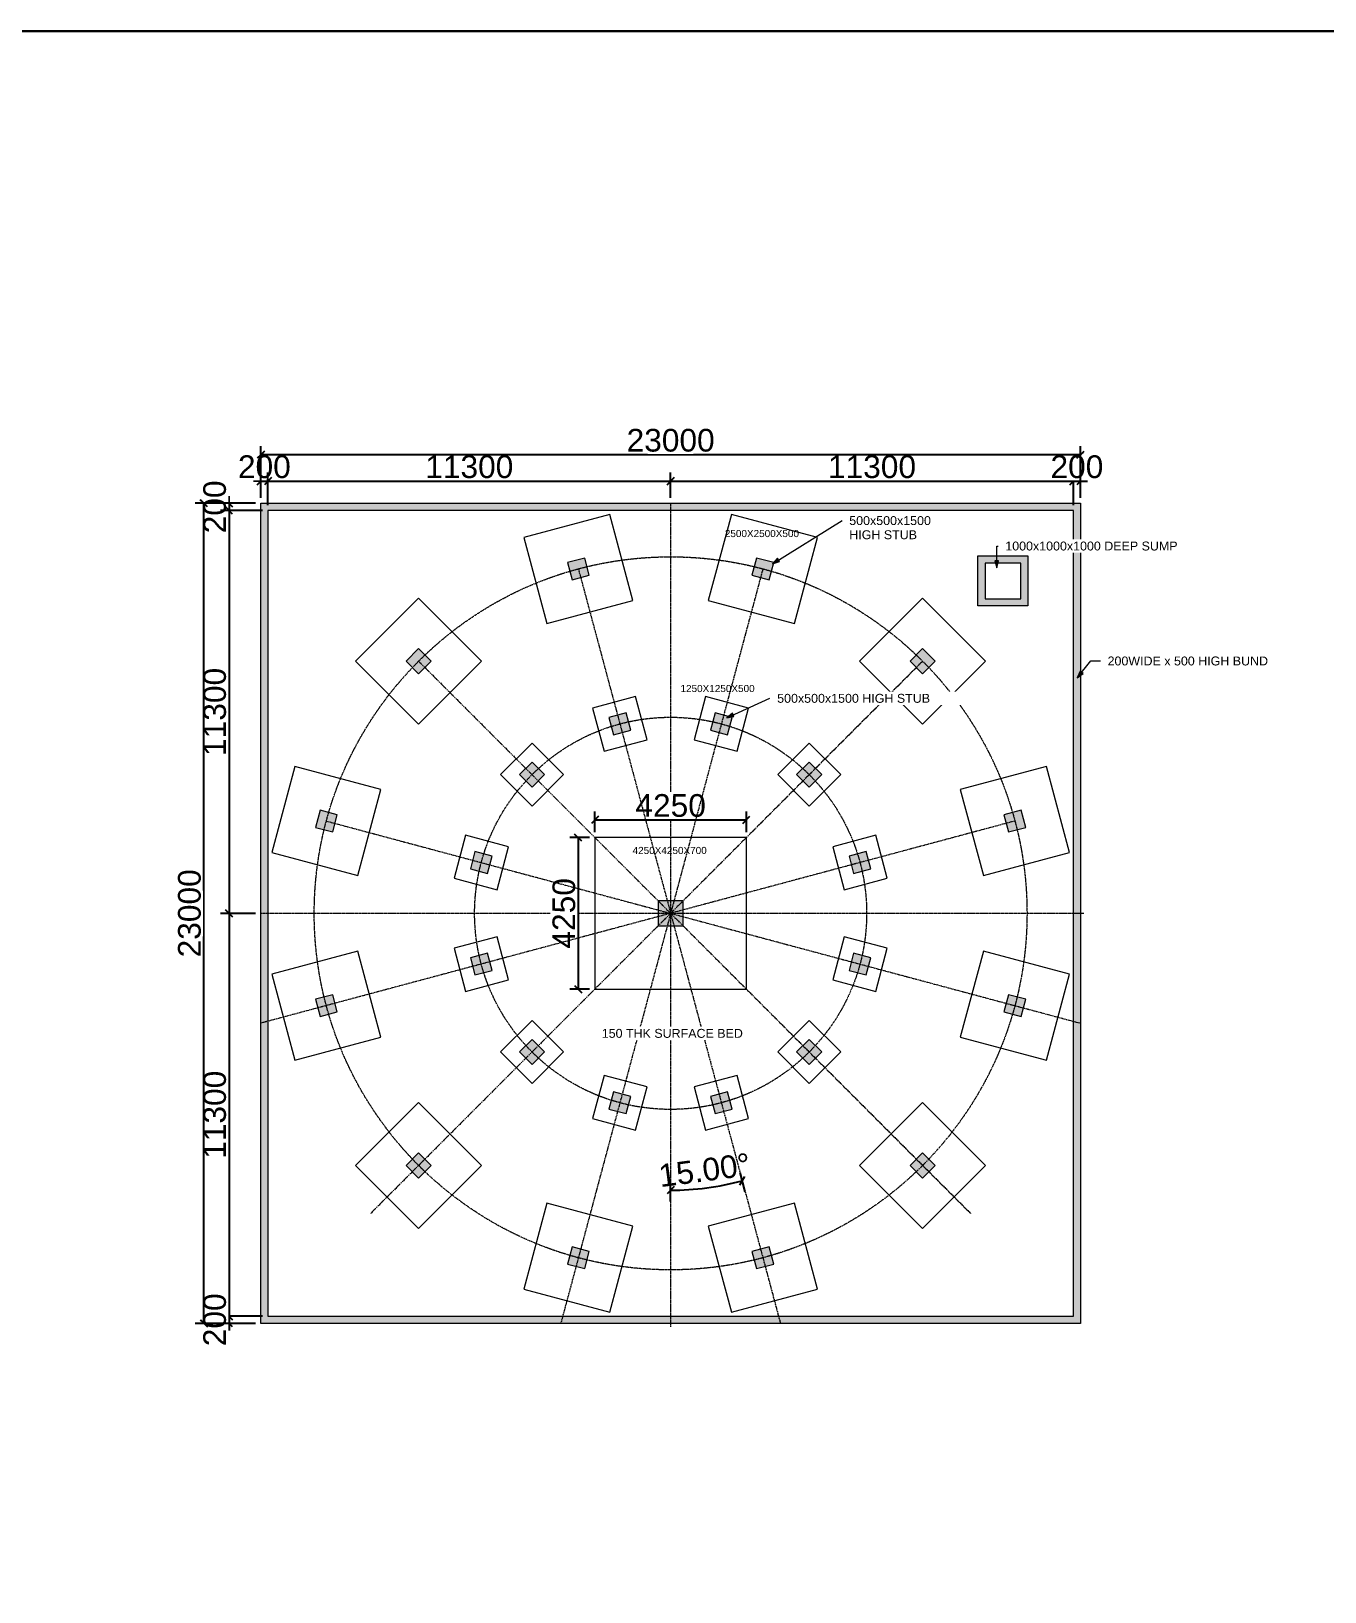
# Model space of a CAD drawing. Header units: millimetres. Extents: x 14826 to 891005, y -311366 to 56117.
# Drawn here: x 661798 to 698095, y -180055 to -136285 of the extents above; entities that cross this region are included whole.
import ezdxf

# ---------------------------------------------------------------- set-up
doc = ezdxf.new("R2010")
doc.units = ezdxf.units.MM
doc.linetypes.add('CENTER', pattern=[50.8, 31.75, -6.35, 6.35, -6.35])
doc.linetypes.add('Dash', pattern=[6.35, 3.175, -3.175])
for name, color, linetype, lineweight in [('A-ANNO-DIMS', 7, 'Continuous', 9), ('A-DETL-CNTR', 7, 'CENTER', 18), ('A-WALL', 7, 'Continuous', 9), ('G-ANNO-TEXT', 7, 'Continuous', 9), ('S-COLS', 7, 'Continuous', 9), ('S-FNDN', 7, 'Continuous', 9), ('S-FNDN-IDEN', 7, 'Continuous', 9)]:
    doc.layers.add(name, color=color, linetype=linetype, lineweight=lineweight)
doc.styles.add('Arial', font='arial.ttf', dxfattribs={"height": 636.361708})
doc.styles.add('Arial_1', font='arial.ttf', dxfattribs={"height": 636.4})
doc.dimstyles.new('Diagonal_-_2_5mm_Arial', dxfattribs={"dimscale": 304.8, "dimtxt": 255.06485, "dimasz": 0.656168, "dimexe": 0.787402, "dimexo": 0.524934, "dimgap": 0.574147, "dimtad": 1, "dimdec": 0, "dimzin": 0, "dimdsep": 46, "dimtxsty": 'Arial', "dimblk1": 'OBLIQUE', "dimblk2": 'OBLIQUE', "dimsah": 1, "dimcen": 0.09, "dimazin": 0, "dimtfac": 1, "dimtdec": 4, "dimtix": 1, "dimtmove": 0, "dimatfit": 3, "dimfxl": 1, "dimtvp": 1, "dimtfill": 1, "dimtolj": 1, "dimtzin": 0, "dimarcsym": 2})
doc.dimstyles.new('Greene_Arch_tick_-_2_5mm_Arial', dxfattribs={"dimscale": 304.8, "dimtxt": 255.06485, "dimasz": 0.656168, "dimexe": 0.787402, "dimexo": 0.492126, "dimgap": 0.246063, "dimtad": 1, "dimdec": 0, "dimzin": 0, "dimdsep": 46, "dimtxsty": 'Arial', "dimblk1": 'OBLIQUE', "dimblk2": 'OBLIQUE', "dimsah": 1, "dimcen": 0.09, "dimazin": 0, "dimtfac": 1, "dimtdec": 4, "dimtix": 1, "dimtmove": 0, "dimatfit": 3, "dimfxl": 1, "dimtvp": 1, "dimtfill": 1, "dimtolj": 1, "dimtzin": 0, "dimarcsym": 2})

# ---------------------------------------------------------------- blocks, each defined once
blk = doc.blocks.new('M_Footing-Rectangular - 4250X4250X700-342359-STAGE 1 CLARIFIER')
at = {"layer": 'S-FNDN'}
for p, q in [((2125, 2125), (-2125, 2125)), ((-2125, 2125), (-2125, -2125)), ((2125, -2125), (2125, 2125)), ((-2125, -2125), (2125, -2125))]:
    blk.add_line(p, q, dxfattribs=at)
blk = doc.blocks.new('M_Footing-Rectangular - 1250X1250X500-343367-STAGE 1 CLARIFIER')
at = {"layer": 'S-FNDN'}
for p, q in [((625, 625), (-625, 625)), ((-625, 625), (-625, -625)), ((625, -625), (625, 625)), ((-625, -625), (625, -625))]:
    blk.add_line(p, q, dxfattribs=at)
blk = doc.blocks.new('M_Footing-Rectangular - 2500X2500X500-330338-STAGE 1 CLARIFIER')
at = {"layer": 'S-FNDN'}
for p, q in [((1250, 1250), (-1250, 1250)), ((-1250, 1250), (-1250, -1250)), ((1250, -1250), (1250, 1250)), ((-1250, -1250), (1250, -1250))]:
    blk.add_line(p, q, dxfattribs=at)
blk = doc.blocks.new('Concrete-Rectangular-Column - 500 x 500mm-344216-STAGE 1 CLARIFIER')
at = {"layer": 'S-COLS', "linetype": 'Dash', "true_color": 0xc0c0c0}
blk.add_hatch(color=9, dxfattribs=at).paths.add_polyline_path([(250, -250), (250, 250), (-250, 250), (-250, -250)])
at = {"layer": 'S-COLS'}
for p, q in [((250, 250), (-250, 250)), ((-250, 250), (-250, -250)), ((250, -250), (250, 250)), ((-250, -250), (250, -250))]:
    blk.add_line(p, q, dxfattribs=at)
blk = doc.blocks.new('Concrete-Rectangular-Column - 700X700-344787-STAGE 1 CLARIFIER')
at = {"layer": 'S-COLS', "linetype": 'Dash', "true_color": 0xc0c0c0}
blk.add_hatch(color=9, dxfattribs=at).paths.add_polyline_path([(-32, -350), (350, -350), (350, 350), (-350, 350), (-350, -350)])
at = {"layer": 'S-COLS'}
for p, q in [((350, 350), (-350, 350)), ((-350, 350), (-350, -350)), ((350, -350), (350, 350)), ((-350, -350), (350, -350))]:
    blk.add_line(p, q, dxfattribs=at)
blk = doc.blocks.new('M_Footing-Rectangular - 1250X1250X500-344885-STAGE 1 CLARIFIER')
at = {"layer": 'S-FNDN'}
for p, q in [((625, 625), (-625, 625)), ((-625, 625), (-625, -625)), ((625, -625), (625, 625)), ((-625, -625), (625, -625))]:
    blk.add_line(p, q, dxfattribs=at)
blk = doc.blocks.new('M_Footing-Rectangular - 2500X2500X500-344887-STAGE 1 CLARIFIER')
at = {"layer": 'S-FNDN'}
for p, q in [((1250, 1250), (-1250, 1250)), ((-1250, 1250), (-1250, -1250)), ((1250, -1250), (1250, 1250)), ((-1250, -1250), (1250, -1250))]:
    blk.add_line(p, q, dxfattribs=at)
blk = doc.blocks.new('Concrete-Rectangular-Column - 500 x 500mm-344888-STAGE 1 CLARIFIER')
at = {"layer": 'S-COLS', "linetype": 'Dash', "true_color": 0xc0c0c0}
blk.add_hatch(color=9, dxfattribs=at).paths.add_polyline_path([(250, -250), (250, 250), (-250, 250), (-250, -250)])
at = {"layer": 'S-COLS'}
for p, q in [((250, 250), (-250, 250)), ((-250, 250), (-250, -250)), ((250, -250), (250, 250)), ((-250, -250), (250, -250))]:
    blk.add_line(p, q, dxfattribs=at)
blk = doc.blocks.new('_Oblique')
at = {"color": 0, "linetype": 'ByBlock', "lineweight": -2}
blk.add_line((-0.5, -0.5), (0.5, 0.5), dxfattribs=at)
blk = doc.blocks.new('*D690')
at = {"layer": 'A-ANNO-DIMS', "color": 0, "lineweight": -2, "transparency": 16777216}
for p, q in [((681832, -168835), (681687, -168294)), ((679740, -169110), (679740, -168550))]:
    blk.add_line(p, q, dxfattribs=at)
blk.add_arc((679740, -161026), 7764, 270, 285, dxfattribs=at)
at = {"layer": 'Defpoints', "color": 0, "transparency": 16777216}
for p in [(679740, -161026), (679740, -169270), (681873, -168989)]:
    blk.add_point(p, dxfattribs=at)
at = {"layer": 'A-ANNO-DIMS', "color": 0, "lineweight": -2, "transparency": 16777216, "xscale": 200, "yscale": 200, "zscale": 200}
for p, rotation in [((681749, -168526), 14.99999999999955), ((679740, -168790), 179.9999999999999)]:
    blk.add_blockref('_Oblique', p, dxfattribs=dict(at, rotation=rotation))
at = {"layer": 'A-ANNO-DIMS', "color": 0, "transparency": 16777216, "insert": (680688, -168228), "char_height": 636.4, "width": 1210.18, "attachment_point": 5, "rotation": 7.5, "style": 'Arial', "bg_fill": 3, "box_fill_scale": 1.1, "bg_fill_color": 256, "bg_fill_true_color": 13158600, "bg_fill_transparency": 0}
blk.add_mtext('\\A1;15.00°', dxfattribs=at)
at = {"layer": 'Defpoints', "color": 0, "transparency": 16777216}
blk.add_point((680416, -168761), dxfattribs=at)
blk = doc.blocks.new('*D695')
at = {"layer": 'A-ANNO-DIMS', "color": 0, "lineweight": -2, "transparency": 16777216}
for p, q in [((668240, -149376), (668240, -148663)), ((668440, -149576), (668440, -148663)), ((668240, -148903), (668040, -148903)), ((668240, -148903), (668440, -148903)), ((668440, -148903), (668640, -148903))]:
    blk.add_line(p, q, dxfattribs=at)
at = {"layer": 'Defpoints', "color": 0, "transparency": 16777216}
for p in [(668240, -149526), (668440, -149726)]:
    blk.add_point(p, dxfattribs=at)
at = {"layer": 'A-ANNO-DIMS', "color": 0, "lineweight": -2, "transparency": 16777216, "xscale": 200, "yscale": 200, "zscale": 200}
blk.add_blockref('_Oblique', (668240, -148903), dxfattribs=at)
at = {"layer": 'A-ANNO-DIMS', "color": 0, "lineweight": -2, "transparency": 16777216, "xscale": 200, "yscale": 200, "zscale": 200, "rotation": 180}
blk.add_blockref('_Oblique', (668440, -148903), dxfattribs=at)
at = {"layer": 'A-ANNO-DIMS', "color": 0, "transparency": 16777216, "insert": (668340, -148503), "char_height": 636.4, "width": 692.21, "attachment_point": 5, "style": 'Arial', "bg_fill": 3, "box_fill_scale": 1.1, "bg_fill_color": 256, "bg_fill_true_color": 13158600, "bg_fill_transparency": 0}
blk.add_mtext('\\A1;200', dxfattribs=at)
at = {"layer": 'Defpoints', "color": 0, "transparency": 16777216}
blk.add_point((668440, -148903), dxfattribs=at)
blk = doc.blocks.new('*D696')
at = {"layer": 'A-ANNO-DIMS', "color": 0, "lineweight": -2, "transparency": 16777216}
for p, q in [((668440, -149576), (668440, -148663)), ((679740, -149375), (679740, -148663)), ((668440, -148903), (679740, -148903))]:
    blk.add_line(p, q, dxfattribs=at)
at = {"layer": 'Defpoints', "color": 0, "transparency": 16777216}
for p in [(679740, -148903), (679740, -149525), (668440, -149726)]:
    blk.add_point(p, dxfattribs=at)
at = {"layer": 'A-ANNO-DIMS', "color": 0, "lineweight": -2, "transparency": 16777216, "xscale": 200, "yscale": 200, "zscale": 200, "rotation": 180}
blk.add_blockref('_Oblique', (668440, -148903), dxfattribs=at)
at = {"layer": 'A-ANNO-DIMS', "color": 0, "lineweight": -2, "transparency": 16777216, "xscale": 200, "yscale": 200, "zscale": 200}
blk.add_blockref('_Oblique', (679740, -148903), dxfattribs=at)
at = {"layer": 'A-ANNO-DIMS', "color": 0, "transparency": 16777216, "insert": (674090, -148503), "char_height": 636.4, "width": 1153.68, "attachment_point": 5, "style": 'Arial', "bg_fill": 3, "box_fill_scale": 1.1, "bg_fill_color": 256, "bg_fill_true_color": 13158600, "bg_fill_transparency": 0}
blk.add_mtext('\\A1;11300', dxfattribs=at)
blk = doc.blocks.new('*D697')
at = {"layer": 'A-ANNO-DIMS', "color": 0, "lineweight": -2, "transparency": 16777216}
for p, q in [((679740, -149375), (679740, -148663)), ((691040, -149576), (691040, -148663)), ((679740, -148903), (691040, -148903))]:
    blk.add_line(p, q, dxfattribs=at)
at = {"layer": 'Defpoints', "color": 0, "transparency": 16777216}
for p in [(691040, -148903), (679740, -149525), (691040, -149726)]:
    blk.add_point(p, dxfattribs=at)
at = {"layer": 'A-ANNO-DIMS', "color": 0, "lineweight": -2, "transparency": 16777216, "xscale": 200, "yscale": 200, "zscale": 200, "rotation": 180}
blk.add_blockref('_Oblique', (679740, -148903), dxfattribs=at)
at = {"layer": 'A-ANNO-DIMS', "color": 0, "lineweight": -2, "transparency": 16777216, "xscale": 200, "yscale": 200, "zscale": 200}
blk.add_blockref('_Oblique', (691040, -148903), dxfattribs=at)
at = {"layer": 'A-ANNO-DIMS', "color": 0, "transparency": 16777216, "insert": (685390, -148503), "char_height": 636.4, "width": 1153.68, "attachment_point": 5, "style": 'Arial', "bg_fill": 3, "box_fill_scale": 1.1, "bg_fill_color": 256, "bg_fill_true_color": 13158600, "bg_fill_transparency": 0}
blk.add_mtext('\\A1;11300', dxfattribs=at)
blk = doc.blocks.new('*D698')
at = {"layer": 'A-ANNO-DIMS', "color": 0, "lineweight": -2, "transparency": 16777216}
for p, q in [((691040, -149576), (691040, -148663)), ((691240, -149376), (691240, -148663)), ((691040, -148903), (690840, -148903)), ((691040, -148903), (691240, -148903)), ((691240, -148903), (691440, -148903))]:
    blk.add_line(p, q, dxfattribs=at)
at = {"layer": 'Defpoints', "color": 0, "transparency": 16777216}
for p in [(691240, -149526), (691040, -149726)]:
    blk.add_point(p, dxfattribs=at)
at = {"layer": 'A-ANNO-DIMS', "color": 0, "lineweight": -2, "transparency": 16777216, "xscale": 200, "yscale": 200, "zscale": 200}
blk.add_blockref('_Oblique', (691040, -148903), dxfattribs=at)
at = {"layer": 'A-ANNO-DIMS', "color": 0, "lineweight": -2, "transparency": 16777216, "xscale": 200, "yscale": 200, "zscale": 200, "rotation": 180}
blk.add_blockref('_Oblique', (691240, -148903), dxfattribs=at)
at = {"layer": 'A-ANNO-DIMS', "color": 0, "transparency": 16777216, "insert": (691140, -148503), "char_height": 636.4, "width": 692.21, "attachment_point": 5, "style": 'Arial', "bg_fill": 3, "box_fill_scale": 1.1, "bg_fill_color": 256, "bg_fill_true_color": 13158600, "bg_fill_transparency": 0}
blk.add_mtext('\\A1;200', dxfattribs=at)
at = {"layer": 'Defpoints', "color": 0, "transparency": 16777216}
blk.add_point((691240, -148903), dxfattribs=at)
blk = doc.blocks.new('*D699')
at = {"layer": 'A-ANNO-DIMS', "color": 0, "lineweight": -2, "transparency": 16777216}
for p, q in [((668240, -149376), (668240, -147921)), ((691240, -149376), (691240, -147921)), ((668240, -148161), (691240, -148161))]:
    blk.add_line(p, q, dxfattribs=at)
at = {"layer": 'Defpoints', "color": 0, "transparency": 16777216}
for p in [(691240, -148161), (668240, -149526), (691240, -149526)]:
    blk.add_point(p, dxfattribs=at)
at = {"layer": 'A-ANNO-DIMS', "color": 0, "lineweight": -2, "transparency": 16777216, "xscale": 200, "yscale": 200, "zscale": 200, "rotation": 180}
blk.add_blockref('_Oblique', (668240, -148161), dxfattribs=at)
at = {"layer": 'A-ANNO-DIMS', "color": 0, "lineweight": -2, "transparency": 16777216, "xscale": 200, "yscale": 200, "zscale": 200}
blk.add_blockref('_Oblique', (691240, -148161), dxfattribs=at)
at = {"layer": 'A-ANNO-DIMS', "color": 0, "transparency": 16777216, "insert": (679740, -147761), "char_height": 636.4, "width": 1153.68, "attachment_point": 5, "style": 'Arial', "bg_fill": 3, "box_fill_scale": 1.1, "bg_fill_color": 256, "bg_fill_true_color": 13158600, "bg_fill_transparency": 0}
blk.add_mtext('\\A1;23000', dxfattribs=at)
blk = doc.blocks.new('*D700')
at = {"layer": 'A-ANNO-DIMS', "color": 0, "lineweight": -2, "transparency": 16777216}
for p, q in [((677615, -158751), (677615, -158165)), ((677615, -158405), (681865, -158405)), ((681865, -158751), (681865, -158165))]:
    blk.add_line(p, q, dxfattribs=at)
at = {"layer": 'Defpoints', "color": 0, "transparency": 16777216}
for p in [(681865, -158405), (677615, -158901), (681865, -158901)]:
    blk.add_point(p, dxfattribs=at)
at = {"layer": 'A-ANNO-DIMS', "color": 0, "lineweight": -2, "transparency": 16777216, "xscale": 200, "yscale": 200, "zscale": 200, "rotation": 180}
blk.add_blockref('_Oblique', (677615, -158405), dxfattribs=at)
at = {"layer": 'A-ANNO-DIMS', "color": 0, "lineweight": -2, "transparency": 16777216, "xscale": 200, "yscale": 200, "zscale": 200}
blk.add_blockref('_Oblique', (681865, -158405), dxfattribs=at)
at = {"layer": 'A-ANNO-DIMS', "color": 0, "transparency": 16777216, "insert": (679740, -158005), "char_height": 636.4, "width": 922.94, "attachment_point": 5, "style": 'Arial', "bg_fill": 3, "box_fill_scale": 1.1, "bg_fill_color": 256, "bg_fill_true_color": 13158600, "bg_fill_transparency": 0}
blk.add_mtext('\\A1;4250', dxfattribs=at)
blk = doc.blocks.new('*D701')
at = {"layer": 'A-ANNO-DIMS', "color": 0, "lineweight": -2, "transparency": 16777216}
for p, q in [((677465, -158901), (676907, -158901)), ((677147, -158901), (677147, -163151)), ((677465, -163151), (676907, -163151))]:
    blk.add_line(p, q, dxfattribs=at)
at = {"layer": 'Defpoints', "color": 0, "transparency": 16777216}
for p in [(677615, -158901), (677147, -163151), (677615, -163151)]:
    blk.add_point(p, dxfattribs=at)
at = {"layer": 'A-ANNO-DIMS', "color": 0, "lineweight": -2, "transparency": 16777216, "xscale": 200, "yscale": 200, "zscale": 200}
for p, rotation in [((677147, -158901), 90), ((677147, -163151), 270)]:
    blk.add_blockref('_Oblique', p, dxfattribs=dict(at, rotation=rotation))
at = {"layer": 'A-ANNO-DIMS', "color": 0, "transparency": 16777216, "insert": (676747, -161026), "char_height": 636.4, "width": 922.94, "attachment_point": 5, "rotation": 90, "style": 'Arial', "bg_fill": 3, "box_fill_scale": 1.1, "bg_fill_color": 256, "bg_fill_true_color": 13158600, "bg_fill_transparency": 0}
blk.add_mtext('\\A1;4250', dxfattribs=at)
blk = doc.blocks.new('*D704')
at = {"layer": 'A-ANNO-DIMS', "color": 0, "lineweight": -2, "transparency": 16777216}
for p, q in [((668090, -149526), (667108, -149526)), ((667348, -149526), (667348, -149326)), ((667348, -149526), (667348, -149726)), ((668290, -149726), (667108, -149726)), ((667348, -149726), (667348, -149926))]:
    blk.add_line(p, q, dxfattribs=at)
at = {"layer": 'Defpoints', "color": 0, "transparency": 16777216}
for p in [(668240, -149526), (668440, -149726)]:
    blk.add_point(p, dxfattribs=at)
at = {"layer": 'A-ANNO-DIMS', "color": 0, "lineweight": -2, "transparency": 16777216, "xscale": 200, "yscale": 200, "zscale": 200}
for p, rotation in [((667348, -149526), 270), ((667348, -149726), 90)]:
    blk.add_blockref('_Oblique', p, dxfattribs=dict(at, rotation=rotation))
at = {"layer": 'A-ANNO-DIMS', "color": 0, "transparency": 16777216, "insert": (666948, -149626), "char_height": 636.4, "width": 692.21, "attachment_point": 5, "rotation": 90, "style": 'Arial', "bg_fill": 3, "box_fill_scale": 1.1, "bg_fill_color": 256, "bg_fill_true_color": 13158600, "bg_fill_transparency": 0}
blk.add_mtext('\\A1;200', dxfattribs=at)
at = {"layer": 'Defpoints', "color": 0, "transparency": 16777216}
blk.add_point((667348, -149726), dxfattribs=at)
blk = doc.blocks.new('*D705')
at = {"layer": 'A-ANNO-DIMS', "color": 0, "lineweight": -2, "transparency": 16777216}
for p, q in [((668290, -149726), (667108, -149726)), ((667348, -149726), (667348, -161026)), ((668088, -161026), (667108, -161026))]:
    blk.add_line(p, q, dxfattribs=at)
at = {"layer": 'Defpoints', "color": 0, "transparency": 16777216}
for p in [(668440, -149726), (667348, -161026), (668238, -161026)]:
    blk.add_point(p, dxfattribs=at)
at = {"layer": 'A-ANNO-DIMS', "color": 0, "lineweight": -2, "transparency": 16777216, "xscale": 200, "yscale": 200, "zscale": 200}
for p, rotation in [((667348, -149726), 90), ((667348, -161026), 270)]:
    blk.add_blockref('_Oblique', p, dxfattribs=dict(at, rotation=rotation))
at = {"layer": 'A-ANNO-DIMS', "color": 0, "transparency": 16777216, "insert": (666948, -155376), "char_height": 636.4, "width": 1153.68, "attachment_point": 5, "rotation": 90, "style": 'Arial', "bg_fill": 3, "box_fill_scale": 1.1, "bg_fill_color": 256, "bg_fill_true_color": 13158600, "bg_fill_transparency": 0}
blk.add_mtext('\\A1;11300', dxfattribs=at)
blk = doc.blocks.new('*D706')
at = {"layer": 'A-ANNO-DIMS', "color": 0, "lineweight": -2, "transparency": 16777216}
for p, q in [((668088, -161026), (667108, -161026)), ((667348, -161026), (667348, -172326)), ((668290, -172326), (667108, -172326))]:
    blk.add_line(p, q, dxfattribs=at)
at = {"layer": 'Defpoints', "color": 0, "transparency": 16777216}
for p in [(668238, -161026), (667348, -172326), (668440, -172326)]:
    blk.add_point(p, dxfattribs=at)
at = {"layer": 'A-ANNO-DIMS', "color": 0, "lineweight": -2, "transparency": 16777216, "xscale": 200, "yscale": 200, "zscale": 200}
for p, rotation in [((667348, -161026), 90), ((667348, -172326), 270)]:
    blk.add_blockref('_Oblique', p, dxfattribs=dict(at, rotation=rotation))
at = {"layer": 'A-ANNO-DIMS', "color": 0, "transparency": 16777216, "insert": (666948, -166676), "char_height": 636.4, "width": 1153.68, "attachment_point": 5, "rotation": 90, "style": 'Arial', "bg_fill": 3, "box_fill_scale": 1.1, "bg_fill_color": 256, "bg_fill_true_color": 13158600, "bg_fill_transparency": 0}
blk.add_mtext('\\A1;11300', dxfattribs=at)
blk = doc.blocks.new('*D707')
at = {"layer": 'A-ANNO-DIMS', "color": 0, "lineweight": -2, "transparency": 16777216}
for p, q in [((668290, -172326), (667108, -172326)), ((667348, -172326), (667348, -172126)), ((667348, -172326), (667348, -172526)), ((668090, -172526), (667108, -172526)), ((667348, -172526), (667348, -172726))]:
    blk.add_line(p, q, dxfattribs=at)
at = {"layer": 'Defpoints', "color": 0, "transparency": 16777216}
for p in [(668440, -172326), (668240, -172526)]:
    blk.add_point(p, dxfattribs=at)
at = {"layer": 'A-ANNO-DIMS', "color": 0, "lineweight": -2, "transparency": 16777216, "xscale": 200, "yscale": 200, "zscale": 200}
for p, rotation in [((667348, -172326), 270), ((667348, -172526), 90)]:
    blk.add_blockref('_Oblique', p, dxfattribs=dict(at, rotation=rotation))
at = {"layer": 'A-ANNO-DIMS', "color": 0, "transparency": 16777216, "insert": (666948, -172426), "char_height": 636.4, "width": 692.21, "attachment_point": 5, "rotation": 90, "style": 'Arial', "bg_fill": 3, "box_fill_scale": 1.1, "bg_fill_color": 256, "bg_fill_true_color": 13158600, "bg_fill_transparency": 0}
blk.add_mtext('\\A1;200', dxfattribs=at)
at = {"layer": 'Defpoints', "color": 0, "transparency": 16777216}
blk.add_point((667348, -172526), dxfattribs=at)
blk = doc.blocks.new('*D708')
at = {"layer": 'A-ANNO-DIMS', "color": 0, "lineweight": -2, "transparency": 16777216}
for p, q in [((668090, -149526), (666401, -149526)), ((666641, -172526), (666641, -149526)), ((668090, -172526), (666401, -172526))]:
    blk.add_line(p, q, dxfattribs=at)
at = {"layer": 'Defpoints', "color": 0, "transparency": 16777216}
for p in [(666641, -149526), (668240, -149526), (668240, -172526)]:
    blk.add_point(p, dxfattribs=at)
at = {"layer": 'A-ANNO-DIMS', "color": 0, "lineweight": -2, "transparency": 16777216, "xscale": 200, "yscale": 200, "zscale": 200}
for p, rotation in [((666641, -149526), 90), ((666641, -172526), 270)]:
    blk.add_blockref('_Oblique', p, dxfattribs=dict(at, rotation=rotation))
at = {"layer": 'A-ANNO-DIMS', "color": 0, "transparency": 16777216, "insert": (666240, -161026), "char_height": 636.4, "width": 1153.68, "attachment_point": 5, "rotation": 90, "style": 'Arial', "bg_fill": 3, "box_fill_scale": 1.1, "bg_fill_color": 256, "bg_fill_true_color": 13158600, "bg_fill_transparency": 0}
blk.add_mtext('\\A1;23000', dxfattribs=at)

msp = doc.modelspace()

# ---------------------------------------------------------------- hatches: boundary and pattern name
at = {"layer": 'A-WALL', "true_color": 0xc0c0c0}
for points in [[(668439.58188, -172325.63366), (668439.58188, -149525.63366), (668239.58188, -149525.63366), (668239.58188, -172325.63366)], [(691039.58188, -149725.63366), (691039.58188, -149525.63366), (668439.58188, -149525.63366), (668439.58188, -149725.63366), (679707.92501, -149725.63366)], [(691239.58188, -172525.63366), (691239.58188, -149525.63366), (691039.58188, -149525.63366), (691039.58188, -172525.63366)], [(688564.30097, -152400.63366), (688564.30097, -151000.63366), (688364.30097, -151000.63366), (688364.30097, -152400.63366)], [(689564.30097, -151200.63366), (689764.30097, -151200.63366), (689764.30097, -151000.63366), (688564.30097, -151000.63366), (688564.30097, -151200.63366)], [(689564.30097, -152200.63366), (689764.30097, -152200.63366), (689764.30097, -151200.63366), (689564.30097, -151200.63366)], [(689764.30097, -152400.63366), (689764.30097, -152200.63366), (688564.30097, -152200.63366), (688564.30097, -152400.63366)], [(691039.58188, -172525.63366), (691039.58188, -172325.63366), (668239.58188, -172325.63366), (668239.58188, -172525.63366), (679707.92501, -172525.63366)]]:
    msp.add_hatch(color=9, dxfattribs=at).paths.add_polyline_path(points)
at = {"layer": 'G-ANNO-TEXT'}
for points in [[(682599.81361, -151218.75277), (682798.02719, -151158.89254), (682741.54149, -151067.8055)], [(688890.23709, -151334.79813), (688943.82693, -151134.79813), (688836.64725, -151134.79813)], [(691146.07746, -154424.67727), (691313.22646, -154302.47627), (691229.73224, -154235.2736)], [(681313.18423, -155541.25026), (681517.56146, -155508.05655), (681473.58325, -155410.31506)]]:
    msp.add_hatch(color=256, dxfattribs=at).paths.add_polyline_path(points)

# ---------------------------------------------------------------- linework, layer by layer
at = {"color": 1}
for points in [[(760723.59509, -48744.0032), (630442.32963, -48744.0032), (630442.32963, -136284.53271), (760723.59509, -136284.53271)], [(760723.59509, -136284.53271), (630442.32963, -136284.53271), (630442.32963, -223825.06223), (760723.59509, -223825.06223)]]:
    msp.add_lwpolyline(points, close=True, dxfattribs=at)
at = {"layer": 'A-DETL-CNTR'}
for p, q in [((679739.58188, -149524.53156), (679739.58188, -172624.53156)), ((682327.77233, -151366.3754), (676659.63524, -172520.15099)), ((677151.39143, -151366.3754), (682819.52852, -172520.15099)), ((686810.64969, -153954.56585), (671325.01119, -169440.20436)), ((672668.51407, -153954.56585), (688154.15258, -169440.20436)), ((689398.84014, -158437.44321), (668245.06455, -164105.5803)), ((670080.32362, -158437.44321), (691234.09921, -164105.5803)), ((668238.47978, -161025.63366), (691338.47978, -161025.63366))]:
    msp.add_line(p, q, dxfattribs=at)
for radius in [10000, 5500]:
    msp.add_circle((679739.58188, -161025.63366), radius, dxfattribs=at)
at = {"layer": 'A-WALL'}
for p, q in [((668239.58188, -172525.63366), (668239.58188, -149525.63366)), ((668239.58188, -149525.63366), (691239.58188, -149525.63366)), ((691239.58188, -149525.63366), (691239.58188, -172525.63366)), ((668439.58188, -149725.63366), (668439.58188, -172325.63366)), ((691039.58188, -149725.63366), (668439.58188, -149725.63366)), ((691039.58188, -172325.63366), (691039.58188, -149725.63366)), ((688364.30097, -151000.63366), (689764.30097, -151000.63366)), ((688364.30097, -152400.63366), (688364.30097, -151000.63366)), ((689764.30097, -151000.63366), (689764.30097, -152400.63366)), ((689564.30097, -151200.63366), (688564.30097, -151200.63366)), ((688564.30097, -151200.63366), (688564.30097, -152200.63366)), ((689564.30097, -152200.63366), (689564.30097, -151200.63366)), ((688564.30097, -152200.63366), (689564.30097, -152200.63366)), ((689764.30097, -152400.63366), (688364.30097, -152400.63366)), ((668439.58188, -172325.63366), (691039.58188, -172325.63366)), ((691239.58188, -172525.63366), (668239.58188, -172525.63366))]:
    msp.add_line(p, q, dxfattribs=at)
at = {"layer": 'G-ANNO-TEXT'}
for p, q in [((682599.81361, -151218.75277), (684548.6603, -150010.21677)), ((688890.23709, -150723.52217), (688927.06608, -150723.52217)), ((688890.23709, -151334.79813), (688890.23709, -150723.52217)), ((682741.54149, -151067.8055), (682599.81361, -151218.75277)), ((682599.81361, -151218.75277), (682798.02719, -151158.89254)), ((682798.02719, -151158.89254), (682741.54149, -151067.8055)), ((688943.82693, -151134.79813), (688836.64725, -151134.79813)), ((688836.64725, -151134.79813), (688890.23709, -151334.79813)), ((688890.23709, -151334.79813), (688943.82693, -151134.79813)), ((691146.07746, -154424.67727), (691529.87555, -153947.83723)), ((691529.87555, -153947.83723), (691797.37118, -153947.83723)), ((691229.73224, -154235.2736), (691146.07746, -154424.67727)), ((691146.07746, -154424.67727), (691313.22646, -154302.47627)), ((691313.22646, -154302.47627), (691229.73224, -154235.2736)), ((681313.18423, -155541.25026), (682526.53892, -154995.30847)), ((681473.58325, -155410.31506), (681313.18423, -155541.25026)), ((681313.18423, -155541.25026), (681517.56146, -155508.05655)), ((681517.56146, -155508.05655), (681473.58325, -155410.31506))]:
    msp.add_line(p, q, dxfattribs=at)

# ---------------------------------------------------------------- block references
at = {"layer": 'S-COLS'}
for name, p, rotation in [('Concrete-Rectangular-Column - 500 x 500mm-344888-STAGE 1 CLARIFIER', (677151.39143, -151366.3754), 14.99999999999948), ('Concrete-Rectangular-Column - 500 x 500mm-344216-STAGE 1 CLARIFIER', (682327.77233, -151366.3754), 165.0000000000005), ('Concrete-Rectangular-Column - 500 x 500mm-344216-STAGE 1 CLARIFIER', (672668.51407, -153954.56585), 225.0000000000003), ('Concrete-Rectangular-Column - 500 x 500mm-344888-STAGE 1 CLARIFIER', (686810.64969, -153954.56585), 314.9999999999997), ('Concrete-Rectangular-Column - 500 x 500mm-344888-STAGE 1 CLARIFIER', (678316.07713, -155713.04161), 105.0000000000028), ('Concrete-Rectangular-Column - 500 x 500mm-344216-STAGE 1 CLARIFIER', (681163.08663, -155713.04161), 74.9999999999972), ('Concrete-Rectangular-Column - 500 x 500mm-344216-STAGE 1 CLARIFIER', (675850.49459, -157136.54636), 134.9999999999971), ('Concrete-Rectangular-Column - 500 x 500mm-344888-STAGE 1 CLARIFIER', (683628.66918, -157136.54636), 45.00000000000292), ('Concrete-Rectangular-Column - 500 x 500mm-344888-STAGE 1 CLARIFIER', (670080.32362, -158437.44321), 74.99999999999979), ('Concrete-Rectangular-Column - 500 x 500mm-344216-STAGE 1 CLARIFIER', (689398.84014, -158437.44321), 105.0000000000001), ('Concrete-Rectangular-Column - 500 x 500mm-344888-STAGE 1 CLARIFIER', (674426.98984, -159602.12891), 165.0000000000031), ('Concrete-Rectangular-Column - 500 x 500mm-344216-STAGE 1 CLARIFIER', (685052.17393, -159602.12891), 14.99999999999685), ('Concrete-Rectangular-Column - 500 x 500mm-344216-STAGE 1 CLARIFIER', (674426.98984, -162449.13841), 194.9999999999972), ('Concrete-Rectangular-Column - 500 x 500mm-344888-STAGE 1 CLARIFIER', (685052.17393, -162449.13841), 345.0000000000035), ('Concrete-Rectangular-Column - 500 x 500mm-344216-STAGE 1 CLARIFIER', (670080.32362, -163613.82411), 285.0000000000006), ('Concrete-Rectangular-Column - 500 x 500mm-344888-STAGE 1 CLARIFIER', (689398.84014, -163613.82411), 255.0000000000002), ('Concrete-Rectangular-Column - 500 x 500mm-344888-STAGE 1 CLARIFIER', (675850.49459, -164914.72096), 225.0000000000026), ('Concrete-Rectangular-Column - 500 x 500mm-344216-STAGE 1 CLARIFIER', (683628.66918, -164914.72096), 314.9999999999967), ('Concrete-Rectangular-Column - 500 x 500mm-344216-STAGE 1 CLARIFIER', (678316.07713, -166338.2257), 254.9999999999976), ('Concrete-Rectangular-Column - 500 x 500mm-344888-STAGE 1 CLARIFIER', (681163.08663, -166338.2257), 285.0000000000024), ('Concrete-Rectangular-Column - 500 x 500mm-344888-STAGE 1 CLARIFIER', (672668.51407, -168096.70147), 134.9999999999992), ('Concrete-Rectangular-Column - 500 x 500mm-344216-STAGE 1 CLARIFIER', (686810.64969, -168096.70147), 44.99999999999995), ('Concrete-Rectangular-Column - 500 x 500mm-344216-STAGE 1 CLARIFIER', (677151.39143, -170684.89192), 345.000000000001), ('Concrete-Rectangular-Column - 500 x 500mm-344888-STAGE 1 CLARIFIER', (682327.77233, -170684.89192), 194.999999999999)]:
    msp.add_blockref(name, p, dxfattribs=dict(at, rotation=rotation))
msp.add_blockref('Concrete-Rectangular-Column - 700X700-344787-STAGE 1 CLARIFIER', (679739.58188, -161025.63366), dxfattribs=at)
at = {"layer": 'S-FNDN'}
for name, p, rotation in [('M_Footing-Rectangular - 2500X2500X500-344887-STAGE 1 CLARIFIER', (677151.39143, -151366.3754), 14.99999999999948), ('M_Footing-Rectangular - 2500X2500X500-330338-STAGE 1 CLARIFIER', (682327.77233, -151366.3754), 165.0000000000005), ('M_Footing-Rectangular - 2500X2500X500-330338-STAGE 1 CLARIFIER', (672668.51407, -153954.56585), 225.0000000000003), ('M_Footing-Rectangular - 2500X2500X500-344887-STAGE 1 CLARIFIER', (686810.64969, -153954.56585), 314.9999999999997), ('M_Footing-Rectangular - 1250X1250X500-344885-STAGE 1 CLARIFIER', (678316.07713, -155713.04161), 14.99999999999948), ('M_Footing-Rectangular - 1250X1250X500-343367-STAGE 1 CLARIFIER', (681163.08663, -155713.04161), 165.0000000000005), ('M_Footing-Rectangular - 1250X1250X500-343367-STAGE 1 CLARIFIER', (675850.49459, -157136.54636), 225.0000000000003), ('M_Footing-Rectangular - 1250X1250X500-344885-STAGE 1 CLARIFIER', (683628.66918, -157136.54636), 314.9999999999997), ('M_Footing-Rectangular - 2500X2500X500-344887-STAGE 1 CLARIFIER', (670080.32362, -158437.44321), 74.99999999999979), ('M_Footing-Rectangular - 2500X2500X500-330338-STAGE 1 CLARIFIER', (689398.84014, -158437.44321), 105.0000000000001), ('M_Footing-Rectangular - 1250X1250X500-344885-STAGE 1 CLARIFIER', (674426.98984, -159602.12891), 74.99999999999979), ('M_Footing-Rectangular - 1250X1250X500-343367-STAGE 1 CLARIFIER', (685052.17393, -159602.12891), 105.0000000000001), ('M_Footing-Rectangular - 1250X1250X500-343367-STAGE 1 CLARIFIER', (674426.98984, -162449.13841), 285.0000000000006), ('M_Footing-Rectangular - 1250X1250X500-344885-STAGE 1 CLARIFIER', (685052.17393, -162449.13841), 255.0000000000002), ('M_Footing-Rectangular - 2500X2500X500-330338-STAGE 1 CLARIFIER', (670080.32362, -163613.82411), 285.0000000000006), ('M_Footing-Rectangular - 2500X2500X500-344887-STAGE 1 CLARIFIER', (689398.84014, -163613.82411), 255.0000000000002), ('M_Footing-Rectangular - 1250X1250X500-344885-STAGE 1 CLARIFIER', (675850.49459, -164914.72096), 134.9999999999992), ('M_Footing-Rectangular - 1250X1250X500-343367-STAGE 1 CLARIFIER', (683628.66918, -164914.72096), 44.99999999999995), ('M_Footing-Rectangular - 1250X1250X500-343367-STAGE 1 CLARIFIER', (678316.07713, -166338.2257), 345.000000000001), ('M_Footing-Rectangular - 1250X1250X500-344885-STAGE 1 CLARIFIER', (681163.08663, -166338.2257), 194.999999999999), ('M_Footing-Rectangular - 2500X2500X500-344887-STAGE 1 CLARIFIER', (672668.51407, -168096.70147), 134.9999999999992), ('M_Footing-Rectangular - 2500X2500X500-330338-STAGE 1 CLARIFIER', (686810.64969, -168096.70147), 44.99999999999995), ('M_Footing-Rectangular - 2500X2500X500-330338-STAGE 1 CLARIFIER', (677151.39143, -170684.89192), 345.000000000001), ('M_Footing-Rectangular - 2500X2500X500-344887-STAGE 1 CLARIFIER', (682327.77233, -170684.89192), 194.999999999999)]:
    msp.add_blockref(name, p, dxfattribs=dict(at, rotation=rotation))
msp.add_blockref('M_Footing-Rectangular - 4250X4250X700-342359-STAGE 1 CLARIFIER', (679739.58188, -161025.63366), dxfattribs=at)

# ---------------------------------------------------------------- texts
at = {"layer": 'S-FNDN-IDEN', "char_height": 200, "width": 2581.43375, "attachment_point": 1, "style": 'Arial_1'}
for s, insert in [('2500X2500X500', (681260.2135, -150273.21695)), ('1250X1250X500', (680015.93113, -154619.88317)), ('4250X4250X700', (678671.55246, -159162.39196))]:
    msp.add_mtext(s, dxfattribs=dict(at, insert=insert))

# ---------------------------------------------------------------- next in the draw order: texts
at = {"layer": 'G-ANNO-TEXT', "char_height": 250, "attachment_point": 1, "style": 'Arial', "bg_fill": 3, "box_fill_scale": 1.25, "bg_fill_color": 256, "bg_fill_true_color": 13158600, "bg_fill_transparency": 0}
for s, insert, width in [('1000x1000x1000 DEEP SUMP', (689130.26608, -150598.52217), 5804.2175), ('200WIDE x 500 HIGH BUND', (692000.57118, -153822.83723), 5459.491875), ('500x500x1500 HIGH STUB', (682729.73892, -154870.30847), 5170.884375)]:
    msp.add_mtext(s, dxfattribs=dict(at, insert=insert, width=width))

# ---------------------------------------------------------------- next in the draw order: dimensions: what is measured, and where the dimension line sits
at = {"layer": 'A-ANNO-DIMS'}
for base, p1, p2, override, picture, middle in [((668439.58188, -148903.3444), (668239.58188, -149525.63366), (668439.58188, -149725.63366), {"dimpost": '<>', "dimfxl": 282.842712}, '*D695', (668339.58188, -148503.4353)), ((681864.58188, -158405.15773), (677614.58188, -158900.63366), (681864.58188, -158900.63366), {"dimpost": '<>', "dimfxl": 4250}, '*D700', (679739.58188, -158005.24864))]:
    dim = msp.add_linear_dim(base=base, p1=p1, p2=p2, dimstyle='Greene_Arch_tick_-_2_5mm_Arial', override=override, dxfattribs=at)
    dim.commit()
    dim.dimension.update_dxf_attribs({"geometry": picture, "text_midpoint": middle})
dim = msp.add_angular_dim_3p(base=(680416.29754, -168760.52907), center=(679739.58188, -161025.63366), p1=(679739.58188, -169270.07511), p2=(681873.40035, -168989.15258), dimstyle='Diagonal_-_2_5mm_Arial', override={"dimpost": '<>', "dimfxl": 2152.2311}, dxfattribs=at)
dim.commit()
dim.dimension.update_dxf_attribs({"geometry": '*D690', "text_midpoint": (680687.79363, -168228.01693)})

# ---------------------------------------------------------------- next in the draw order: texts
at = {"layer": 'G-ANNO-TEXT', "insert": (677807.54582, -164267.22612), "char_height": 250, "width": 4786.074375, "attachment_point": 1, "style": 'Arial', "bg_fill": 3, "box_fill_scale": 1.25, "bg_fill_color": 256, "bg_fill_true_color": 13158600, "bg_fill_transparency": 0}
msp.add_mtext('150 THK SURFACE BED', dxfattribs=at)

# ---------------------------------------------------------------- next in the draw order: dimensions: what is measured, and where the dimension line sits
at = {"layer": 'A-ANNO-DIMS'}
dim = msp.add_linear_dim(base=(679739.58188, -148903.3444), p1=(668439.58188, -149725.63366), p2=(679739.58188, -149524.53156), dimstyle='Greene_Arch_tick_-_2_5mm_Arial', override={"dimpost": '<>', "dimfxl": 11301.78933}, dxfattribs=at)
dim.commit()
dim.dimension.update_dxf_attribs({"geometry": '*D696', "text_midpoint": (674089.58188, -148503.21826)})
dim = msp.add_linear_dim(base=(677146.86038, -163150.63366), p1=(677614.58188, -158900.63366), p2=(677614.58188, -163150.63366), angle=90, dimstyle='Greene_Arch_tick_-_2_5mm_Arial', override={"dimpost": '<>', "dimfxl": 4250}, dxfattribs=at)
dim.commit()
dim.dimension.update_dxf_attribs({"geometry": '*D701', "text_midpoint": (676746.95128, -161025.63366)})

# ---------------------------------------------------------------- next in the draw order: dimensions: what is measured, and where the dimension line sits
dim = msp.add_linear_dim(base=(691039.58188, -148903.3444), p1=(679739.58188, -149524.53156), p2=(691039.58188, -149725.63366), dimstyle='Greene_Arch_tick_-_2_5mm_Arial', override={"dimpost": '<>', "dimfxl": 11301.78933}, dxfattribs=at)
dim.commit()
dim.dimension.update_dxf_attribs({"geometry": '*D697', "text_midpoint": (685389.58188, -148503.21826)})

# ---------------------------------------------------------------- next in the draw order: texts
at = {"layer": 'G-ANNO-TEXT', "insert": (684751.8603, -149885.21677), "char_height": 250, "width": 2862.024375, "attachment_point": 1, "style": 'Arial', "bg_fill": 3, "box_fill_scale": 1.25, "bg_fill_color": 256, "bg_fill_true_color": 13158600, "bg_fill_transparency": 0}
msp.add_mtext('500x500x1500 ', dxfattribs=at)

# ---------------------------------------------------------------- next in the draw order: dimensions: what is measured, and where the dimension line sits
at = {"layer": 'A-ANNO-DIMS'}
dim = msp.add_linear_dim(base=(691239.58188, -148903.3444), p1=(691039.58188, -149725.63366), p2=(691239.58188, -149525.63366), dimstyle='Greene_Arch_tick_-_2_5mm_Arial', override={"dimpost": '<>', "dimfxl": 282.842712}, dxfattribs=at)
dim.commit()
dim.dimension.update_dxf_attribs({"geometry": '*D698', "text_midpoint": (691139.58188, -148503.4353)})

# ---------------------------------------------------------------- next in the draw order: texts
at = {"layer": 'G-ANNO-TEXT', "insert": (684751.8603, -150282.09177), "char_height": 250, "width": 2308.86, "attachment_point": 1, "style": 'Arial', "bg_fill": 3, "box_fill_scale": 1.25, "bg_fill_color": 256, "bg_fill_true_color": 13158600, "bg_fill_transparency": 0}
msp.add_mtext('HIGH STUB', dxfattribs=at)

# ---------------------------------------------------------------- next in the draw order: dimensions: what is measured, and where the dimension line sits
at = {"layer": 'A-ANNO-DIMS'}
dim = msp.add_linear_dim(base=(691239.58188, -148160.66274), p1=(668239.58188, -149525.63366), p2=(691239.58188, -149525.63366), dimstyle='Greene_Arch_tick_-_2_5mm_Arial', override={"dimpost": '<>', "dimfxl": 23000}, dxfattribs=at)
dim.commit()
dim.dimension.update_dxf_attribs({"geometry": '*D699', "text_midpoint": (679739.58188, -147760.5366)})

# ---------------------------------------------------------------- next in the draw order: dimensions: what is measured, and where the dimension line sits
dim = msp.add_linear_dim(base=(667347.94134, -149725.63366), p1=(668239.58188, -149525.63366), p2=(668439.58188, -149725.63366), angle=90, dimstyle='Greene_Arch_tick_-_2_5mm_Arial', override={"dimpost": '<>', "dimfxl": 282.842712}, dxfattribs=at)
dim.commit()
dim.dimension.update_dxf_attribs({"geometry": '*D704', "text_midpoint": (666948.03224, -149625.63366)})

# ---------------------------------------------------------------- next in the draw order: dimensions: what is measured, and where the dimension line sits
dim = msp.add_linear_dim(base=(667347.94134, -161025.63366), p1=(668439.58188, -149725.63366), p2=(668238.47978, -161025.63366), angle=90, dimstyle='Greene_Arch_tick_-_2_5mm_Arial', override={"dimpost": '<>', "dimfxl": 11301.78933}, dxfattribs=at)
dim.commit()
dim.dimension.update_dxf_attribs({"geometry": '*D705', "text_midpoint": (666947.8152, -155375.63366)})

# ---------------------------------------------------------------- next in the draw order: dimensions: what is measured, and where the dimension line sits
dim = msp.add_linear_dim(base=(667347.94134, -172325.63366), p1=(668238.47978, -161025.63366), p2=(668439.58188, -172325.63366), angle=90, dimstyle='Greene_Arch_tick_-_2_5mm_Arial', override={"dimpost": '<>', "dimfxl": 11301.78933}, dxfattribs=at)
dim.commit()
dim.dimension.update_dxf_attribs({"geometry": '*D706', "text_midpoint": (666947.8152, -166675.63366)})

# ---------------------------------------------------------------- next in the draw order: dimensions: what is measured, and where the dimension line sits
dim = msp.add_linear_dim(base=(667347.94134, -172525.63366), p1=(668439.58188, -172325.63366), p2=(668239.58188, -172525.63366), angle=90, dimstyle='Greene_Arch_tick_-_2_5mm_Arial', override={"dimpost": '<>', "dimfxl": 282.842712}, dxfattribs=at)
dim.commit()
dim.dimension.update_dxf_attribs({"geometry": '*D707', "text_midpoint": (666948.03224, -172425.63366)})

# ---------------------------------------------------------------- next in the draw order: dimensions: what is measured, and where the dimension line sits
dim = msp.add_linear_dim(base=(666640.51424, -149525.63366), p1=(668239.58188, -172525.63366), p2=(668239.58188, -149525.63366), angle=90, dimstyle='Greene_Arch_tick_-_2_5mm_Arial', override={"dimpost": '<>', "dimfxl": 23000}, dxfattribs=at)
dim.commit()
dim.dimension.update_dxf_attribs({"geometry": '*D708', "text_midpoint": (666240.3881, -161025.63366)})

doc.saveas('drawing.dxf')
